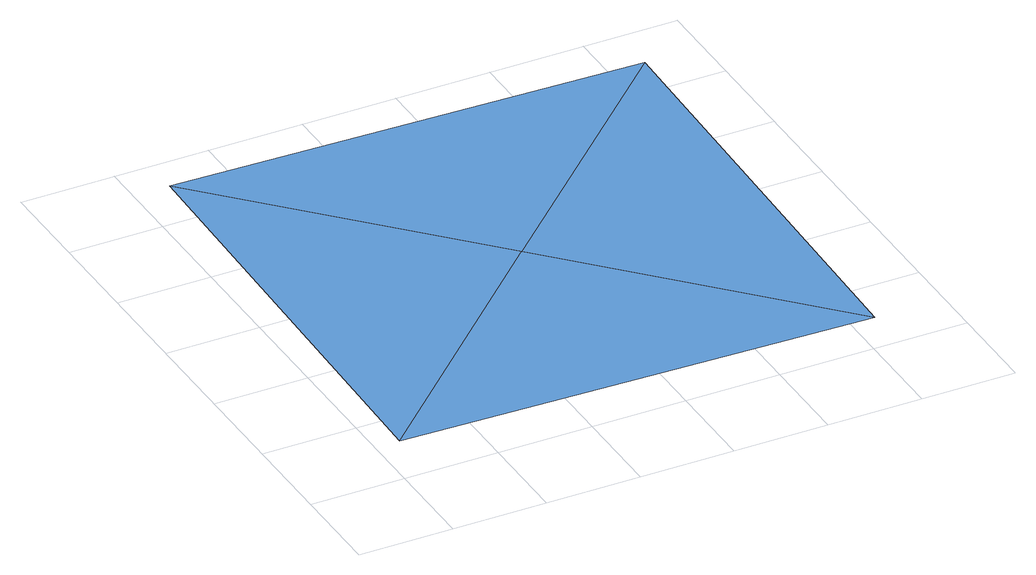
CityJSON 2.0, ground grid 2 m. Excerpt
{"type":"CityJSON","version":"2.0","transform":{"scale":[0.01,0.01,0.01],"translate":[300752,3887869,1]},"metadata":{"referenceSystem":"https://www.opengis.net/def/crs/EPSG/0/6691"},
"CityObjects":{
"waterbody1":{"type":"WaterBody","attributes":{"name":"静岡県第4次地震被害想定（元禄型関東地震）","種類":"3","津波浸水想定.浸水ランクフィールド":"Tsunami_rank.xml","津波浸水想定.浸水ランク":"1","class":"1140"},"geometry":[{"type":"MultiSurface","lod":"1","boundaries":[[[0,1,2]],[[2,1,3]],[[3,1,4]],[[4,1,0]]]}]}
},
"vertices":[
[1053,97,93],[565,610,93],[53,122,93],[78,1122,93],[1078,1097,93]
]}
